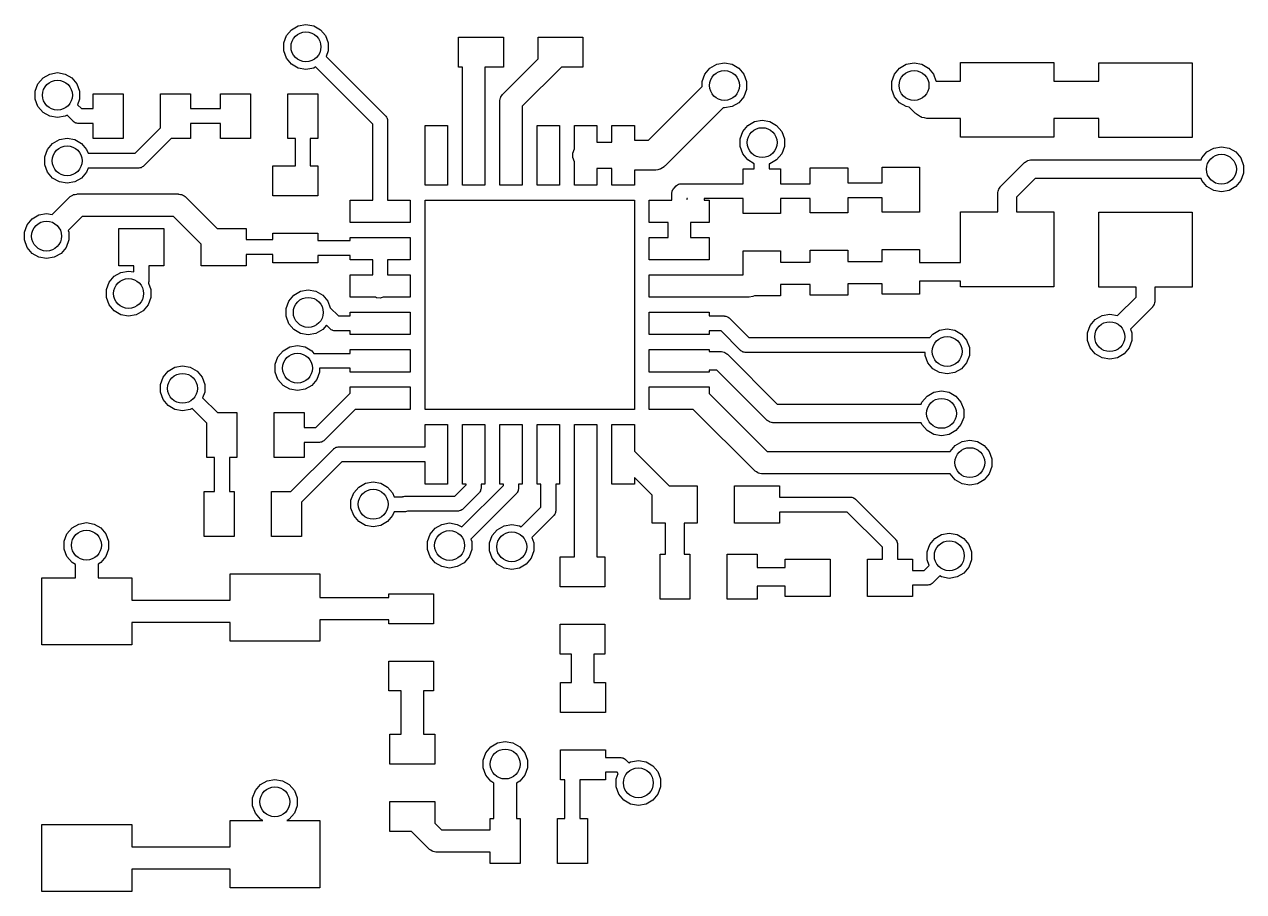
# Model space of a CAD drawing. Extents: x 85.4 to 167.1, y -165.3 to -88.8.
# Drawn here: x 144.2 to 160.51, y -159.43 to -147.83 of the extents above; entities that cross this region are included whole.
import ezdxf

# ---------------------------------------------------------------- set-up
doc = ezdxf.new("R2010")
doc.units = 0
doc.header["$MEASUREMENT"] = 0
doc.layers.add('BLACK', color=7, linetype='CONTINUOUS')

msp = doc.modelspace()

# ---------------------------------------------------------------- linework, layer by layer
at = {"layer": 'Black'}
for p, q in [((147.773, -147.899), (147.863, -147.846)), ((147.863, -147.846), (147.966, -147.828)), ((147.966, -147.828), (148.069, -147.846)), ((148.069, -147.846), (148.16, -147.899)), ((147.67, -148.077), (147.706, -147.979)), ((147.706, -147.979), (147.773, -147.899)), ((148.16, -147.899), (148.227, -147.979)), ((148.227, -147.979), (148.263, -148.077)), ((150.008, -148.399), (150.008, -147.999)), ((150.008, -147.999), (150.608, -147.999)), ((150.608, -147.999), (150.608, -148.399)), ((151.07, -148.287), (151.07, -147.999)), ((151.07, -147.999), (151.67, -147.999)), ((151.67, -147.999), (151.67, -148.399)), ((147.67, -148.182), (147.67, -148.077)), ((147.706, -148.28), (147.67, -148.182)), ((148.263, -148.182), (148.235, -148.257)), ((148.263, -148.077), (148.263, -148.182)), ((147.773, -148.36), (147.706, -148.28)), ((147.863, -148.412), (147.773, -148.36)), ((148.235, -148.257), (149.029, -149.051)), ((150.602, -148.755), (151.07, -148.287)), ((153.369, -148.414), (153.46, -148.362)), ((153.46, -148.362), (153.563, -148.344)), ((153.563, -148.344), (153.666, -148.362)), ((153.666, -148.362), (153.756, -148.414)), ((155.904, -148.414), (155.995, -148.362)), ((155.995, -148.362), (156.098, -148.344)), ((156.098, -148.344), (156.201, -148.362)), ((156.201, -148.362), (156.291, -148.414)), ((156.719, -148.587), (156.719, -148.337)), ((156.719, -148.337), (157.969, -148.337)), ((157.969, -148.337), (157.969, -148.587)), ((158.568, -148.587), (158.568, -148.342)), ((158.568, -148.342), (159.818, -148.342)), ((159.818, -148.342), (159.818, -149.342)), ((144.382, -148.625), (144.449, -148.545)), ((144.449, -148.545), (144.539, -148.492)), ((144.539, -148.492), (144.642, -148.474)), ((144.642, -148.474), (144.745, -148.492)), ((144.745, -148.492), (144.836, -148.545)), ((144.836, -148.545), (144.903, -148.625)), ((147.966, -148.431), (147.863, -148.412)), ((148.069, -148.412), (147.966, -148.431)), ((148.094, -148.398), (148.069, -148.412)), ((148.858, -149.163), (148.094, -148.398)), ((150.058, -148.399), (150.008, -148.399)), ((150.058, -149.179), (150.058, -148.399)), ((150.608, -148.399), (150.358, -148.399)), ((150.358, -148.399), (150.358, -149.179)), ((151.382, -148.399), (150.858, -148.923)), ((151.67, -148.399), (151.382, -148.399)), ((153.266, -148.593), (153.302, -148.494)), ((153.302, -148.494), (153.369, -148.414)), ((153.756, -148.414), (153.823, -148.494)), ((153.823, -148.494), (153.859, -148.593)), ((155.801, -148.593), (155.837, -148.494)), ((155.837, -148.494), (155.904, -148.414)), ((156.291, -148.414), (156.358, -148.494)), ((156.358, -148.494), (156.391, -148.585)), ((144.346, -148.723), (144.382, -148.625)), ((144.903, -148.625), (144.939, -148.723)), ((152.545, -149.379), (153.266, -148.659)), ((153.266, -148.659), (153.266, -148.593)), ((153.859, -148.697), (153.823, -148.796)), ((153.859, -148.593), (153.859, -148.697)), ((155.801, -148.697), (155.801, -148.593)), ((155.837, -148.796), (155.801, -148.697)), ((156.391, -148.585), (156.393, -148.587)), ((156.393, -148.587), (156.719, -148.587)), ((157.969, -148.587), (158.568, -148.587)), ((144.346, -148.828), (144.346, -148.723)), ((144.382, -148.926), (144.346, -148.828)), ((144.939, -148.828), (144.911, -148.903)), ((144.939, -148.723), (144.939, -148.828)), ((145.122, -148.955), (145.122, -148.755)), ((145.122, -148.755), (145.522, -148.755)), ((145.522, -148.755), (145.522, -149.355)), ((146.022, -149.213), (146.022, -148.755)), ((146.022, -148.755), (146.422, -148.755)), ((146.422, -148.755), (146.422, -148.955)), ((146.824, -148.955), (146.824, -148.755)), ((146.824, -148.755), (147.224, -148.755)), ((147.224, -148.755), (147.224, -149.355)), ((147.724, -149.355), (147.724, -148.755)), ((147.724, -148.755), (148.124, -148.755)), ((148.124, -148.755), (148.124, -149.355)), ((150.558, -148.861), (150.56, -148.854)), ((150.558, -149.179), (150.558, -148.861)), ((150.559, -148.848), (150.564, -148.829)), ((150.56, -148.854), (150.559, -148.848)), ((150.564, -148.829), (150.567, -148.809)), ((150.567, -148.809), (150.571, -148.804)), ((150.571, -148.804), (150.573, -148.797)), ((150.573, -148.797), (150.584, -148.781)), ((150.584, -148.781), (150.594, -148.764)), ((150.594, -148.764), (150.599, -148.76)), ((150.599, -148.76), (150.602, -148.755)), ((153.823, -148.796), (153.756, -148.876)), ((155.904, -148.876), (155.837, -148.796)), ((144.449, -149.006), (144.382, -148.926)), ((144.539, -149.058), (144.449, -149.006)), ((144.911, -148.903), (144.963, -148.955)), ((144.963, -148.955), (145.122, -148.955)), ((146.422, -148.955), (146.824, -148.955)), ((150.858, -148.923), (150.858, -149.179)), ((153.547, -148.943), (152.77, -149.721)), ((153.563, -148.946), (153.547, -148.943)), ((153.666, -148.928), (153.563, -148.946)), ((153.756, -148.876), (153.666, -148.928)), ((155.995, -148.928), (155.904, -148.876)), ((156.034, -148.935), (155.995, -148.928)), ((156.113, -149.014), (156.034, -148.935)), ((156.122, -149.02), (156.113, -149.014)), ((156.129, -149.029), (156.122, -149.02)), ((156.157, -149.045), (156.129, -149.029)), ((144.642, -149.076), (144.539, -149.058)), ((144.745, -149.058), (144.642, -149.076)), ((144.77, -149.044), (144.745, -149.058)), ((144.851, -149.125), (144.77, -149.044)), ((144.855, -149.128), (144.851, -149.125)), ((144.857, -149.131), (144.855, -149.128)), ((144.869, -149.138), (144.857, -149.131)), ((144.88, -149.145), (144.869, -149.138)), ((144.884, -149.146), (144.88, -149.145)), ((144.888, -149.149), (144.884, -149.146)), ((144.9, -149.151), (144.888, -149.149)), ((144.913, -149.154), (144.9, -149.151)), ((144.917, -149.154), (144.913, -149.154)), ((144.922, -149.155), (144.917, -149.154)), ((145.122, -149.155), (144.922, -149.155)), ((145.122, -149.355), (145.122, -149.155)), ((146.824, -149.155), (146.422, -149.155)), ((146.422, -149.155), (146.422, -149.355)), ((146.824, -149.355), (146.824, -149.155)), ((148.858, -150.179), (148.858, -149.163)), ((149.029, -149.051), (149.032, -149.054)), ((149.032, -149.054), (149.035, -149.057)), ((149.035, -149.057), (149.042, -149.069)), ((149.042, -149.069), (149.049, -149.079)), ((149.049, -149.079), (149.05, -149.084)), ((149.05, -149.084), (149.052, -149.087)), ((149.052, -149.087), (149.055, -149.1)), ((149.055, -149.1), (149.058, -149.113)), ((149.058, -149.113), (149.058, -149.117)), ((149.058, -149.117), (149.058, -149.122)), ((149.058, -149.122), (149.058, -150.179)), ((149.558, -149.979), (149.558, -149.179)), ((149.558, -149.179), (149.858, -149.179)), ((149.858, -149.179), (149.858, -149.979)), ((150.058, -149.979), (150.058, -149.179)), ((150.358, -149.179), (150.358, -149.979)), ((150.558, -149.979), (150.558, -149.179)), ((150.858, -149.179), (150.858, -149.979)), ((151.058, -149.979), (151.058, -149.179)), ((151.058, -149.179), (151.358, -149.179)), ((151.358, -149.179), (151.358, -149.979)), ((151.558, -149.49), (151.558, -149.179)), ((151.558, -149.179), (151.858, -149.179)), ((151.858, -149.179), (151.858, -149.404)), ((152.058, -149.404), (152.058, -149.179)), ((152.058, -149.179), (152.358, -149.179)), ((152.358, -149.179), (152.358, -149.379)), ((153.807, -149.26), (153.874, -149.18)), ((153.874, -149.18), (153.964, -149.127)), ((153.964, -149.127), (154.067, -149.109)), ((154.067, -149.109), (154.17, -149.127)), ((154.17, -149.127), (154.261, -149.18)), ((154.261, -149.18), (154.328, -149.26)), ((156.184, -149.064), (156.157, -149.045)), ((156.195, -149.066), (156.184, -149.064)), ((156.204, -149.072), (156.195, -149.066)), ((156.236, -149.078), (156.204, -149.072)), ((156.268, -149.086), (156.236, -149.078)), ((156.279, -149.085), (156.268, -149.086)), ((156.29, -149.087), (156.279, -149.085)), ((156.719, -149.087), (156.29, -149.087)), ((156.719, -149.337), (156.719, -149.087)), ((158.568, -149.087), (157.969, -149.087)), ((157.969, -149.087), (157.969, -149.337)), ((158.568, -149.342), (158.568, -149.087)), ((144.669, -149.37), (144.772, -149.352)), ((144.772, -149.352), (144.875, -149.37)), ((145.522, -149.355), (145.122, -149.355)), ((145.682, -149.553), (146.022, -149.213)), ((146.163, -149.355), (145.794, -149.724)), ((146.422, -149.355), (146.163, -149.355)), ((147.224, -149.355), (146.824, -149.355)), ((147.824, -149.355), (147.724, -149.355)), ((147.824, -149.72), (147.824, -149.355)), ((148.124, -149.355), (148.024, -149.355)), ((148.024, -149.355), (148.024, -149.72)), ((153.771, -149.358), (153.807, -149.26)), ((153.771, -149.463), (153.771, -149.358)), ((154.328, -149.26), (154.364, -149.358)), ((154.364, -149.358), (154.364, -149.463)), ((157.969, -149.337), (156.719, -149.337)), ((159.818, -149.342), (158.568, -149.342)), ((144.475, -149.601), (144.511, -149.502)), ((144.511, -149.502), (144.578, -149.422)), ((144.578, -149.422), (144.669, -149.37)), ((144.875, -149.37), (144.965, -149.422)), ((144.965, -149.422), (145.032, -149.502)), ((145.032, -149.502), (145.051, -149.553)), ((151.536, -149.549), (151.557, -149.492)), ((151.557, -149.492), (151.558, -149.49)), ((151.858, -149.404), (152.058, -149.404)), ((152.358, -149.379), (152.545, -149.379)), ((153.807, -149.561), (153.771, -149.463)), ((154.364, -149.463), (154.328, -149.561)), ((160.016, -149.535), (160.106, -149.483)), ((160.106, -149.483), (160.209, -149.465)), ((160.209, -149.465), (160.312, -149.483)), ((160.312, -149.483), (160.403, -149.535)), ((144.475, -149.705), (144.475, -149.601)), ((145.051, -149.553), (145.196, -149.553)), ((145.196, -149.553), (145.682, -149.553)), ((151.536, -149.61), (151.536, -149.549)), ((151.557, -149.667), (151.536, -149.61)), ((151.558, -149.669), (151.557, -149.667)), ((151.558, -149.979), (151.558, -149.669)), ((153.874, -149.641), (153.807, -149.561)), ((153.962, -149.692), (153.874, -149.641)), ((154.261, -149.641), (154.17, -149.693)), ((154.328, -149.561), (154.261, -149.641)), ((157.256, -149.999), (157.577, -149.678)), ((157.577, -149.678), (157.581, -149.674)), ((157.581, -149.674), (157.585, -149.67)), ((157.585, -149.67), (157.599, -149.662)), ((157.599, -149.662), (157.612, -149.653)), ((157.612, -149.653), (157.618, -149.651)), ((157.618, -149.651), (157.622, -149.648)), ((157.622, -149.648), (157.638, -149.646)), ((157.638, -149.646), (157.654, -149.641)), ((157.654, -149.641), (157.66, -149.642)), ((157.66, -149.642), (157.665, -149.641)), ((157.665, -149.641), (159.939, -149.641)), ((159.939, -149.641), (159.948, -149.615)), ((159.948, -149.615), (160.016, -149.535)), ((160.403, -149.535), (160.47, -149.615)), ((160.47, -149.615), (160.506, -149.714)), ((144.511, -149.804), (144.475, -149.705)), ((144.578, -149.884), (144.511, -149.804)), ((145.032, -149.804), (144.965, -149.884)), ((145.051, -149.753), (145.032, -149.804)), ((145.196, -149.753), (145.051, -149.753)), ((145.723, -149.753), (145.196, -149.753)), ((145.728, -149.752), (145.723, -149.753)), ((145.732, -149.753), (145.728, -149.752)), ((145.745, -149.749), (145.732, -149.753)), ((145.758, -149.747), (145.745, -149.749)), ((145.761, -149.745), (145.758, -149.747)), ((145.766, -149.744), (145.761, -149.745)), ((145.776, -149.736), (145.766, -149.744)), ((145.788, -149.73), (145.776, -149.736)), ((145.791, -149.726), (145.788, -149.73)), ((145.794, -149.724), (145.791, -149.726)), ((147.524, -150.12), (147.524, -149.72)), ((147.524, -149.72), (147.824, -149.72)), ((148.024, -149.72), (148.124, -149.72)), ((148.124, -149.72), (148.124, -150.12)), ((152.058, -149.754), (151.858, -149.754)), ((151.858, -149.754), (151.858, -149.979)), ((152.058, -149.979), (152.058, -149.754)), ((152.628, -149.779), (152.358, -149.779)), ((152.358, -149.779), (152.358, -149.979)), ((152.637, -149.778), (152.628, -149.779)), ((152.646, -149.779), (152.637, -149.778)), ((152.671, -149.772), (152.646, -149.779)), ((152.697, -149.767), (152.671, -149.772)), ((152.704, -149.763), (152.697, -149.767)), ((152.713, -149.761), (152.704, -149.763)), ((152.734, -149.746), (152.713, -149.761)), ((152.757, -149.733), (152.734, -149.746)), ((152.762, -149.726), (152.757, -149.733)), ((152.77, -149.721), (152.762, -149.726)), ((153.812, -149.959), (153.812, -149.759)), ((153.812, -149.759), (153.962, -149.759)), ((153.962, -149.759), (153.962, -149.692)), ((154.17, -149.693), (154.162, -149.695)), ((154.162, -149.695), (154.162, -149.759)), ((154.162, -149.759), (154.312, -149.759)), ((154.312, -149.759), (154.312, -149.959)), ((154.711, -149.959), (154.711, -149.749)), ((154.711, -149.749), (155.211, -149.749)), ((155.211, -149.749), (155.211, -149.949)), ((155.672, -149.949), (155.672, -149.739)), ((155.672, -149.739), (156.172, -149.739)), ((156.172, -149.739), (156.172, -150.339)), ((160.506, -149.818), (160.47, -149.916)), ((160.506, -149.714), (160.506, -149.818)), ((144.669, -149.936), (144.578, -149.884)), ((144.772, -149.954), (144.669, -149.936)), ((144.875, -149.936), (144.772, -149.954)), ((144.965, -149.884), (144.875, -149.936)), ((149.858, -149.979), (149.558, -149.979)), ((150.358, -149.979), (150.058, -149.979)), ((150.858, -149.979), (150.558, -149.979)), ((151.358, -149.979), (151.058, -149.979)), ((151.858, -149.979), (151.558, -149.979)), ((152.358, -149.979), (152.058, -149.979)), ((152.888, -150.017), (152.916, -149.988)), ((152.916, -149.988), (152.92, -149.986)), ((152.92, -149.986), (152.922, -149.983)), ((152.922, -149.983), (152.934, -149.976)), ((152.934, -149.976), (152.944, -149.969)), ((152.944, -149.969), (152.949, -149.967)), ((152.949, -149.967), (152.953, -149.965)), ((152.953, -149.965), (152.965, -149.963)), ((152.965, -149.963), (152.978, -149.96)), ((152.978, -149.96), (152.982, -149.96)), ((152.982, -149.96), (152.987, -149.959)), ((152.987, -149.959), (153.812, -149.959)), ((154.312, -149.959), (154.711, -149.959)), ((155.211, -149.949), (155.672, -149.949)), ((157.24, -150.021), (157.248, -150.007)), ((157.248, -150.007), (157.252, -150.003)), ((157.252, -150.003), (157.256, -149.999)), ((157.717, -149.891), (157.469, -150.139)), ((159.939, -149.891), (157.717, -149.891)), ((159.948, -149.916), (159.939, -149.891)), ((160.016, -149.997), (159.948, -149.916)), ((160.106, -150.049), (160.016, -149.997)), ((160.403, -149.997), (160.312, -150.049)), ((160.47, -149.916), (160.403, -149.997)), ((144.572, -150.372), (144.803, -150.141)), ((144.803, -150.141), (144.809, -150.137)), ((144.809, -150.137), (144.813, -150.132)), ((144.813, -150.132), (144.83, -150.123)), ((144.83, -150.123), (144.846, -150.111)), ((144.846, -150.111), (144.852, -150.11)), ((144.852, -150.11), (144.858, -150.106)), ((144.858, -150.106), (144.877, -150.103)), ((144.877, -150.103), (144.896, -150.098)), ((144.896, -150.098), (144.903, -150.098)), ((144.903, -150.098), (144.909, -150.097)), ((144.909, -150.097), (146.255, -150.097)), ((146.255, -150.097), (146.262, -150.098)), ((146.262, -150.098), (146.268, -150.098)), ((146.268, -150.098), (146.287, -150.103)), ((146.287, -150.103), (146.307, -150.106)), ((146.307, -150.106), (146.312, -150.11)), ((146.312, -150.11), (146.319, -150.111)), ((146.319, -150.111), (146.335, -150.123)), ((146.335, -150.123), (146.352, -150.132)), ((146.352, -150.132), (146.356, -150.137)), ((146.356, -150.137), (146.361, -150.141)), ((146.361, -150.141), (146.777, -150.557)), ((148.124, -150.12), (147.524, -150.12)), ((152.858, -150.087), (152.859, -150.083)), ((152.858, -150.179), (152.858, -150.087)), ((152.859, -150.079), (152.862, -150.066)), ((152.859, -150.083), (152.859, -150.079)), ((152.862, -150.066), (152.864, -150.053)), ((152.864, -150.053), (152.867, -150.049)), ((152.867, -150.049), (152.868, -150.045)), ((152.868, -150.045), (152.875, -150.035)), ((152.875, -150.035), (152.882, -150.023)), ((152.882, -150.023), (152.885, -150.02)), ((152.885, -150.02), (152.888, -150.017)), ((153.058, -150.159), (153.058, -150.171)), ((153.058, -150.171), (153.07, -150.159)), ((153.07, -150.159), (153.058, -150.159)), ((153.812, -150.159), (153.291, -150.159)), ((153.291, -150.159), (153.293, -150.179)), ((153.812, -150.359), (153.812, -150.159)), ((154.711, -150.159), (154.312, -150.159)), ((154.312, -150.159), (154.312, -150.359)), ((154.711, -150.349), (154.711, -150.159)), ((155.672, -150.149), (155.211, -150.149)), ((155.211, -150.149), (155.211, -150.349)), ((155.672, -150.339), (155.672, -150.149)), ((157.219, -150.076), (157.224, -150.06)), ((157.22, -150.082), (157.219, -150.076)), ((157.219, -150.087), (157.22, -150.082)), ((157.219, -150.337), (157.219, -150.087)), ((157.224, -150.06), (157.227, -150.044)), ((157.227, -150.044), (157.229, -150.04)), ((157.229, -150.04), (157.231, -150.034)), ((157.231, -150.034), (157.24, -150.021)), ((157.469, -150.139), (157.469, -150.337)), ((160.209, -150.067), (160.106, -150.049)), ((160.312, -150.049), (160.209, -150.067)), ((148.558, -150.479), (148.558, -150.179)), ((148.558, -150.179), (148.858, -150.179)), ((149.058, -150.179), (149.358, -150.179)), ((149.358, -150.179), (149.358, -150.479)), ((149.558, -152.979), (149.558, -150.179)), ((149.558, -150.179), (152.358, -150.179)), ((152.358, -150.179), (152.358, -152.979)), ((152.558, -150.479), (152.558, -150.179)), ((152.558, -150.179), (152.858, -150.179)), ((153.293, -150.179), (153.358, -150.179)), ((153.358, -150.179), (153.358, -150.479)), ((156.172, -150.339), (155.672, -150.339)), ((156.719, -151.014), (156.719, -150.337)), ((156.719, -150.337), (157.219, -150.337)), ((157.469, -150.337), (157.969, -150.337)), ((157.969, -150.337), (157.969, -151.337)), ((144.236, -150.509), (144.303, -150.429)), ((144.303, -150.429), (144.394, -150.377)), ((144.394, -150.377), (144.497, -150.359)), ((144.497, -150.359), (144.572, -150.372)), ((144.972, -150.397), (144.785, -150.584)), ((146.193, -150.397), (144.972, -150.397)), ((146.565, -150.769), (146.193, -150.397)), ((149.358, -150.479), (148.558, -150.479)), ((152.808, -150.479), (152.558, -150.479)), ((152.808, -150.679), (152.808, -150.479)), ((153.358, -150.479), (153.108, -150.479)), ((153.108, -150.479), (153.108, -150.679)), ((154.312, -150.359), (153.812, -150.359)), ((155.211, -150.349), (154.711, -150.349)), ((158.568, -151.342), (158.568, -150.342)), ((158.568, -150.342), (159.818, -150.342)), ((159.818, -150.342), (159.818, -151.342)), ((144.2, -150.608), (144.236, -150.509)), ((144.2, -150.712), (144.2, -150.608)), ((144.785, -150.584), (144.793, -150.608)), ((144.793, -150.608), (144.793, -150.712)), ((145.465, -151.057), (145.465, -150.557)), ((145.465, -150.557), (146.065, -150.557)), ((146.065, -150.557), (146.065, -151.057)), ((146.777, -150.557), (147.165, -150.557)), ((147.165, -150.557), (147.165, -150.707)), ((147.524, -150.707), (147.524, -150.62)), ((147.524, -150.62), (148.124, -150.62)), ((148.124, -150.62), (148.124, -150.72)), ((144.236, -150.811), (144.2, -150.712)), ((144.303, -150.891), (144.236, -150.811)), ((144.757, -150.811), (144.69, -150.891)), ((144.793, -150.712), (144.757, -150.811)), ((146.565, -151.057), (146.565, -150.769)), ((147.165, -150.707), (147.524, -150.707)), ((148.124, -150.72), (148.558, -150.72)), ((148.558, -150.72), (148.558, -150.679)), ((148.558, -150.679), (149.358, -150.679)), ((149.358, -150.679), (149.358, -150.979)), ((152.558, -150.979), (152.558, -150.679)), ((152.558, -150.679), (152.808, -150.679)), ((153.108, -150.679), (153.358, -150.679)), ((153.358, -150.679), (153.358, -150.979)), ((144.394, -150.943), (144.303, -150.891)), ((144.497, -150.961), (144.394, -150.943)), ((144.6, -150.943), (144.497, -150.961)), ((144.69, -150.891), (144.6, -150.943)), ((147.524, -150.907), (147.165, -150.907)), ((147.165, -150.907), (147.165, -151.057)), ((147.524, -151.02), (147.524, -150.907)), ((148.558, -150.92), (148.124, -150.92)), ((148.124, -150.92), (148.124, -151.02)), ((148.558, -150.979), (148.558, -150.92)), ((148.858, -150.979), (148.558, -150.979)), ((148.858, -151.179), (148.858, -150.979)), ((149.358, -150.979), (149.058, -150.979)), ((149.058, -150.979), (149.058, -151.179)), ((153.358, -150.979), (152.558, -150.979)), ((153.812, -151.179), (153.812, -150.859)), ((153.812, -150.859), (154.312, -150.859)), ((154.312, -150.859), (154.312, -151.009)), ((154.711, -151.009), (154.711, -150.849)), ((154.711, -150.849), (155.211, -150.849)), ((155.211, -150.849), (155.211, -150.999)), ((155.672, -150.999), (155.672, -150.839)), ((155.672, -150.839), (156.172, -150.839)), ((156.172, -150.839), (156.172, -151.014)), ((145.4, -151.198), (145.491, -151.146)), ((145.665, -151.057), (145.465, -151.057)), ((145.491, -151.146), (145.594, -151.128)), ((145.594, -151.128), (145.665, -151.14)), ((145.665, -151.14), (145.665, -151.057)), ((146.065, -151.057), (145.865, -151.057)), ((145.865, -151.057), (145.865, -151.257)), ((147.165, -151.057), (146.565, -151.057)), ((148.124, -151.02), (147.524, -151.02)), ((154.312, -151.009), (154.711, -151.009)), ((155.211, -150.999), (155.672, -150.999)), ((156.172, -151.014), (156.719, -151.014)), ((145.297, -151.376), (145.333, -151.278)), ((145.333, -151.278), (145.4, -151.198)), ((145.862, -151.279), (145.859, -151.291)), ((145.859, -151.291), (145.891, -151.376)), ((145.865, -151.266), (145.862, -151.279)), ((145.865, -151.257), (145.865, -151.262)), ((145.865, -151.262), (145.865, -151.266)), ((148.558, -151.479), (148.558, -151.179)), ((148.558, -151.179), (148.858, -151.179)), ((149.058, -151.179), (149.358, -151.179)), ((149.358, -151.179), (149.358, -151.479)), ((152.558, -151.179), (153.358, -151.179)), ((152.558, -151.479), (152.558, -151.179)), ((153.358, -151.179), (153.812, -151.179)), ((154.711, -151.309), (154.312, -151.309)), ((154.312, -151.309), (154.312, -151.459)), ((154.711, -151.449), (154.711, -151.309)), ((155.672, -151.299), (155.211, -151.299)), ((155.211, -151.299), (155.211, -151.449)), ((155.672, -151.439), (155.672, -151.299)), ((156.719, -151.264), (156.172, -151.264)), ((156.172, -151.264), (156.172, -151.439)), ((156.719, -151.337), (156.719, -151.264)), ((145.297, -151.481), (145.297, -151.376)), ((145.333, -151.579), (145.297, -151.481)), ((145.891, -151.481), (145.855, -151.579)), ((145.891, -151.376), (145.891, -151.481)), ((147.736, -151.531), (147.803, -151.45)), ((147.803, -151.45), (147.894, -151.398)), ((147.894, -151.398), (147.997, -151.38)), ((147.997, -151.38), (148.1, -151.398)), ((148.1, -151.398), (148.19, -151.45)), ((148.19, -151.45), (148.258, -151.531)), ((148.895, -151.479), (148.558, -151.479)), ((148.908, -151.486), (148.895, -151.479)), ((149, -151.479), (148.96, -151.49)), ((149.358, -151.479), (149, -151.479)), ((152.958, -151.479), (152.558, -151.479)), ((153.892, -151.479), (152.958, -151.479)), ((153.943, -151.47), (153.892, -151.479)), ((153.963, -151.459), (153.943, -151.47)), ((154.312, -151.459), (153.963, -151.459)), ((155.211, -151.449), (154.711, -151.449)), ((156.172, -151.439), (155.672, -151.439)), ((157.969, -151.337), (156.719, -151.337)), ((159.068, -151.342), (158.568, -151.342)), ((158.821, -151.724), (159.068, -151.477)), ((159.068, -151.477), (159.068, -151.342)), ((159.818, -151.342), (159.318, -151.342)), ((159.318, -151.342), (159.318, -151.529)), ((145.4, -151.659), (145.333, -151.579)), ((145.855, -151.579), (145.788, -151.659)), ((147.7, -151.629), (147.736, -151.531)), ((147.7, -151.733), (147.7, -151.629)), ((148.258, -151.531), (148.29, -151.62)), ((148.29, -151.62), (148.4, -151.729)), ((148.96, -151.49), (148.908, -151.486)), ((159.282, -151.617), (158.994, -151.904)), ((159.285, -151.613), (159.282, -151.617)), ((159.289, -151.609), (159.285, -151.613)), ((159.297, -151.595), (159.289, -151.609)), ((159.306, -151.582), (159.297, -151.595)), ((159.308, -151.576), (159.306, -151.582)), ((159.311, -151.571), (159.308, -151.576)), ((159.313, -151.555), (159.311, -151.571)), ((159.318, -151.54), (159.313, -151.555)), ((159.318, -151.529), (159.317, -151.534)), ((159.317, -151.534), (159.318, -151.54)), ((145.491, -151.712), (145.4, -151.659)), ((145.594, -151.73), (145.491, -151.712)), ((145.697, -151.712), (145.594, -151.73)), ((145.788, -151.659), (145.697, -151.712)), ((147.736, -151.832), (147.7, -151.733)), ((148.4, -151.729), (148.558, -151.729)), ((148.558, -151.729), (148.558, -151.679)), ((148.558, -151.679), (149.358, -151.679)), ((149.358, -151.679), (149.358, -151.979)), ((152.558, -151.979), (152.558, -151.679)), ((152.558, -151.679), (153.358, -151.679)), ((153.358, -151.679), (153.358, -151.729)), ((153.358, -151.729), (153.558, -151.729)), ((153.558, -151.729), (153.563, -151.73)), ((153.563, -151.73), (153.567, -151.73)), ((153.567, -151.73), (153.58, -151.733)), ((153.58, -151.733), (153.593, -151.736)), ((153.593, -151.736), (153.596, -151.738)), ((153.596, -151.738), (153.601, -151.739)), ((153.601, -151.739), (153.611, -151.746)), ((153.611, -151.746), (153.623, -151.753)), ((153.623, -151.753), (153.626, -151.756)), ((153.626, -151.756), (153.629, -151.759)), ((153.629, -151.759), (153.888, -152.018)), ((158.455, -151.856), (158.522, -151.776)), ((158.522, -151.776), (158.613, -151.723)), ((158.613, -151.723), (158.716, -151.705)), ((158.716, -151.705), (158.819, -151.723)), ((158.819, -151.723), (158.821, -151.724)), ((147.803, -151.912), (147.736, -151.832)), ((147.894, -151.964), (147.803, -151.912)), ((147.997, -151.982), (147.894, -151.964)), ((148.1, -151.964), (147.997, -151.982)), ((148.19, -151.912), (148.1, -151.964)), ((148.24, -151.853), (148.19, -151.912)), ((148.288, -151.9), (148.24, -151.853)), ((148.291, -151.903), (148.288, -151.9)), ((148.294, -151.906), (148.291, -151.903)), ((148.305, -151.913), (148.294, -151.906)), ((148.316, -151.92), (148.305, -151.913)), ((148.32, -151.921), (148.316, -151.92)), ((148.324, -151.923), (148.32, -151.921)), ((148.337, -151.926), (148.324, -151.923)), ((148.35, -151.929), (148.337, -151.926)), ((148.354, -151.929), (148.35, -151.929)), ((148.358, -151.929), (148.354, -151.929)), ((148.558, -151.929), (148.358, -151.929)), ((148.558, -151.979), (148.558, -151.929)), ((153.517, -151.929), (153.358, -151.929)), ((153.358, -151.929), (153.358, -151.979)), ((153.776, -152.189), (153.517, -151.929)), ((156.348, -151.974), (156.438, -151.921)), ((156.438, -151.921), (156.541, -151.903)), ((156.541, -151.903), (156.644, -151.921)), ((156.644, -151.921), (156.735, -151.974)), ((158.419, -151.954), (158.455, -151.856)), ((158.419, -152.058), (158.419, -151.954)), ((158.994, -151.904), (159.012, -151.954)), ((159.012, -151.954), (159.012, -152.058)), ((147.749, -152.144), (147.852, -152.126)), ((147.852, -152.126), (147.955, -152.144)), ((149.358, -151.979), (148.558, -151.979)), ((153.358, -151.979), (152.558, -151.979)), ((153.888, -152.018), (156.311, -152.018)), ((156.311, -152.018), (156.348, -151.974)), ((156.735, -151.974), (156.802, -152.054)), ((156.802, -152.054), (156.838, -152.152)), ((158.455, -152.157), (158.419, -152.058)), ((159.012, -152.058), (158.976, -152.157)), ((147.556, -152.375), (147.591, -152.277)), ((147.591, -152.277), (147.659, -152.197)), ((147.659, -152.197), (147.749, -152.144)), ((147.955, -152.144), (148.046, -152.197)), ((148.046, -152.197), (148.073, -152.229)), ((148.073, -152.229), (148.558, -152.229)), ((148.558, -152.229), (148.558, -152.179)), ((148.558, -152.179), (149.358, -152.179)), ((149.358, -152.179), (149.358, -152.479)), ((152.558, -152.479), (152.558, -152.179)), ((152.558, -152.179), (153.358, -152.179)), ((153.358, -152.179), (153.358, -152.204)), ((153.358, -152.204), (153.514, -152.204)), ((153.514, -152.204), (153.519, -152.205)), ((153.519, -152.205), (153.525, -152.205)), ((153.525, -152.205), (153.541, -152.209)), ((153.541, -152.209), (153.557, -152.212)), ((153.557, -152.212), (153.561, -152.215)), ((153.561, -152.215), (153.567, -152.216)), ((153.567, -152.216), (153.58, -152.226)), ((153.58, -152.226), (153.594, -152.234)), ((153.594, -152.234), (153.598, -152.238)), ((153.598, -152.238), (153.602, -152.241)), ((153.602, -152.241), (154.269, -152.907)), ((153.78, -152.191), (153.776, -152.189)), ((153.783, -152.195), (153.78, -152.191)), ((153.794, -152.201), (153.783, -152.195)), ((153.805, -152.209), (153.794, -152.201)), ((153.809, -152.21), (153.805, -152.209)), ((153.813, -152.212), (153.809, -152.21)), ((153.826, -152.214), (153.813, -152.212)), ((153.838, -152.218), (153.826, -152.214)), ((153.843, -152.217), (153.838, -152.218)), ((153.847, -152.218), (153.843, -152.217)), ((156.245, -152.218), (153.847, -152.218)), ((156.245, -152.257), (156.245, -152.218)), ((156.281, -152.355), (156.245, -152.257)), ((156.838, -152.257), (156.802, -152.355)), ((156.838, -152.152), (156.838, -152.257)), ((158.522, -152.237), (158.455, -152.157)), ((158.613, -152.289), (158.522, -152.237)), ((158.716, -152.307), (158.613, -152.289)), ((158.819, -152.289), (158.716, -152.307)), ((158.909, -152.237), (158.819, -152.289)), ((158.976, -152.157), (158.909, -152.237)), ((146.122, -152.466), (146.212, -152.414)), ((146.212, -152.414), (146.315, -152.395)), ((146.315, -152.395), (146.418, -152.414)), ((146.418, -152.414), (146.509, -152.466)), ((147.556, -152.48), (147.556, -152.375)), ((148.558, -152.429), (148.149, -152.429)), ((148.149, -152.429), (148.149, -152.48)), ((148.558, -152.479), (148.558, -152.429)), ((153.462, -152.454), (153.358, -152.454)), ((153.358, -152.454), (153.358, -152.479)), ((154.128, -153.121), (153.462, -152.454)), ((156.348, -152.435), (156.281, -152.355)), ((156.438, -152.487), (156.348, -152.435)), ((156.735, -152.435), (156.644, -152.487)), ((156.802, -152.355), (156.735, -152.435)), ((146.019, -152.644), (146.055, -152.546)), ((146.055, -152.546), (146.122, -152.466)), ((146.509, -152.466), (146.576, -152.546)), ((146.576, -152.546), (146.612, -152.644)), ((147.591, -152.578), (147.556, -152.48)), ((147.659, -152.658), (147.591, -152.578)), ((148.113, -152.578), (148.046, -152.658)), ((148.149, -152.48), (148.113, -152.578)), ((149.358, -152.479), (148.558, -152.479)), ((153.358, -152.479), (152.558, -152.479)), ((156.541, -152.505), (156.438, -152.487)), ((156.644, -152.487), (156.541, -152.505)), ((146.019, -152.749), (146.019, -152.644)), ((146.055, -152.847), (146.019, -152.749)), ((146.612, -152.749), (146.584, -152.824)), ((146.612, -152.644), (146.612, -152.749)), ((147.749, -152.71), (147.659, -152.658)), ((147.852, -152.728), (147.749, -152.71)), ((147.955, -152.71), (147.852, -152.728)), ((148.046, -152.658), (147.955, -152.71)), ((148.099, -153.222), (148.558, -152.763)), ((148.558, -152.763), (148.558, -152.679)), ((148.558, -152.679), (149.358, -152.679)), ((149.358, -152.679), (149.358, -152.979)), ((152.558, -152.979), (152.558, -152.679)), ((152.558, -152.679), (153.358, -152.679)), ((153.358, -152.679), (153.358, -152.767)), ((153.358, -152.767), (154.133, -153.541)), ((156.272, -152.802), (156.362, -152.749)), ((156.362, -152.749), (156.465, -152.731)), ((156.465, -152.731), (156.568, -152.749)), ((156.568, -152.749), (156.659, -152.802)), ((146.122, -152.927), (146.055, -152.847)), ((146.212, -152.98), (146.122, -152.927)), ((146.584, -152.824), (146.782, -153.022)), ((154.269, -152.907), (156.041, -152.907)), ((156.041, -152.907), (156.195, -152.907)), ((156.195, -152.907), (156.204, -152.882)), ((156.204, -152.882), (156.272, -152.802)), ((156.659, -152.802), (156.726, -152.882)), ((156.726, -152.882), (156.762, -152.98)), ((146.315, -152.998), (146.212, -152.98)), ((146.418, -152.98), (146.315, -152.998)), ((146.443, -152.965), (146.418, -152.98)), ((146.641, -153.163), (146.443, -152.965)), ((146.782, -153.022), (147.041, -153.022)), ((147.041, -153.022), (147.041, -153.622)), ((147.541, -153.622), (147.541, -153.022)), ((147.541, -153.022), (147.941, -153.022)), ((147.941, -153.022), (147.941, -153.222)), ((148.625, -152.979), (148.211, -153.393)), ((149.358, -152.979), (148.625, -152.979)), ((152.358, -152.979), (149.558, -152.979)), ((152.958, -152.979), (152.558, -152.979)), ((153.146, -152.979), (152.958, -152.979)), ((153.964, -153.797), (153.146, -152.979)), ((156.762, -153.085), (156.726, -153.183)), ((156.762, -152.98), (156.762, -153.085)), ((146.641, -153.622), (146.641, -153.163)), ((147.941, -153.222), (148.099, -153.222)), ((149.558, -153.479), (149.558, -153.179)), ((149.558, -153.179), (149.858, -153.179)), ((149.858, -153.179), (149.858, -153.979)), ((150.058, -153.979), (150.058, -153.179)), ((150.058, -153.179), (150.358, -153.179)), ((150.358, -153.179), (150.358, -153.979)), ((150.558, -153.979), (150.558, -153.179)), ((150.558, -153.179), (150.858, -153.179)), ((150.858, -153.179), (150.858, -153.979)), ((151.058, -153.979), (151.058, -153.179)), ((151.058, -153.179), (151.358, -153.179)), ((151.358, -153.179), (151.358, -153.979)), ((151.558, -153.579), (151.558, -153.179)), ((151.558, -153.179), (151.858, -153.179)), ((151.858, -153.179), (151.858, -153.979)), ((152.058, -153.979), (152.058, -153.179)), ((152.058, -153.179), (152.358, -153.179)), ((152.358, -153.179), (152.358, -153.536)), ((154.133, -153.124), (154.128, -153.121)), ((154.136, -153.128), (154.133, -153.124)), ((154.151, -153.136), (154.136, -153.128)), ((154.164, -153.146), (154.151, -153.136)), ((154.169, -153.147), (154.164, -153.146)), ((154.174, -153.15), (154.169, -153.147)), ((154.19, -153.153), (154.174, -153.15)), ((154.206, -153.157), (154.19, -153.153)), ((154.211, -153.156), (154.206, -153.157)), ((154.217, -153.157), (154.211, -153.156)), ((156.041, -153.157), (154.217, -153.157)), ((156.195, -153.157), (156.041, -153.157)), ((156.204, -153.183), (156.195, -153.157)), ((156.272, -153.263), (156.204, -153.183)), ((156.362, -153.315), (156.272, -153.263)), ((156.659, -153.263), (156.568, -153.315)), ((156.726, -153.183), (156.659, -153.263)), ((148.141, -153.422), (147.941, -153.422)), ((147.941, -153.422), (147.941, -153.622)), ((148.145, -153.421), (148.141, -153.422)), ((148.149, -153.422), (148.145, -153.421)), ((148.162, -153.418), (148.149, -153.422)), ((148.175, -153.416), (148.162, -153.418)), ((148.179, -153.414), (148.175, -153.416)), ((148.183, -153.413), (148.179, -153.414)), ((148.194, -153.405), (148.183, -153.413)), ((148.205, -153.399), (148.194, -153.405)), ((148.208, -153.395), (148.205, -153.399)), ((148.211, -153.393), (148.208, -153.395)), ((156.465, -153.334), (156.362, -153.315)), ((156.568, -153.315), (156.465, -153.334)), ((156.65, -153.461), (156.741, -153.408)), ((156.741, -153.408), (156.844, -153.39)), ((156.844, -153.39), (156.947, -153.408)), ((156.947, -153.408), (157.037, -153.461)), ((147.764, -154.079), (148.333, -153.509)), ((148.333, -153.509), (148.337, -153.506)), ((148.337, -153.506), (148.34, -153.503)), ((148.34, -153.503), (148.351, -153.496)), ((148.351, -153.496), (148.362, -153.489)), ((148.362, -153.489), (148.366, -153.488)), ((148.366, -153.488), (148.37, -153.486)), ((148.37, -153.486), (148.383, -153.483)), ((148.383, -153.483), (148.395, -153.48)), ((148.395, -153.48), (148.4, -153.48)), ((148.4, -153.48), (148.404, -153.479)), ((148.404, -153.479), (149.358, -153.479)), ((149.358, -153.479), (149.558, -153.479)), ((151.558, -154.953), (151.558, -153.579)), ((152.358, -153.536), (152.824, -154.002)), ((154.133, -153.541), (156.419, -153.541)), ((156.419, -153.541), (156.583, -153.541)), ((156.583, -153.541), (156.65, -153.461)), ((156.583, -153.541), (156.583, -153.541)), ((157.037, -153.461), (157.104, -153.541)), ((157.104, -153.541), (157.14, -153.639)), ((146.741, -153.622), (146.641, -153.622)), ((146.741, -154.079), (146.741, -153.622)), ((147.041, -153.622), (146.941, -153.622)), ((146.941, -153.622), (146.941, -154.079)), ((147.941, -153.622), (147.541, -153.622)), ((148.446, -153.679), (147.905, -154.22)), ((149.358, -153.679), (148.446, -153.679)), ((149.558, -153.679), (149.358, -153.679)), ((149.558, -153.979), (149.558, -153.679)), ((157.14, -153.744), (157.104, -153.842)), ((157.14, -153.639), (157.14, -153.744)), ((152.598, -154.128), (152.358, -153.889)), ((152.358, -153.889), (152.358, -153.979)), ((153.97, -153.801), (153.964, -153.797)), ((153.974, -153.806), (153.97, -153.801)), ((153.991, -153.816), (153.974, -153.806)), ((154.007, -153.827), (153.991, -153.816)), ((154.013, -153.829), (154.007, -153.827)), ((154.019, -153.832), (154.013, -153.829)), ((154.038, -153.836), (154.019, -153.832)), ((154.057, -153.841), (154.038, -153.836)), ((154.064, -153.84), (154.057, -153.841)), ((154.07, -153.841), (154.064, -153.84)), ((156.419, -153.841), (154.07, -153.841)), ((156.583, -153.841), (156.419, -153.841)), ((156.583, -153.842), (156.583, -153.841)), ((156.65, -153.922), (156.583, -153.842)), ((156.741, -153.974), (156.65, -153.922)), ((157.037, -153.922), (156.947, -153.974)), ((157.104, -153.842), (157.037, -153.922)), ((146.605, -154.679), (146.605, -154.079)), ((146.605, -154.079), (146.741, -154.079)), ((146.941, -154.079), (147.005, -154.079)), ((147.005, -154.079), (147.005, -154.679)), ((147.505, -154.679), (147.505, -154.079)), ((147.505, -154.079), (147.764, -154.079)), ((148.604, -154.097), (148.671, -154.017)), ((148.671, -154.017), (148.762, -153.965)), ((148.762, -153.965), (148.865, -153.947)), ((148.865, -153.947), (148.968, -153.965)), ((148.968, -153.965), (149.058, -154.017)), ((149.058, -154.017), (149.125, -154.097)), ((149.858, -153.979), (149.558, -153.979)), ((149.955, -154.139), (150.108, -153.986)), ((150.051, -154.552), (150.608, -153.995)), ((150.108, -153.979), (150.058, -153.979)), ((150.108, -153.986), (150.108, -153.979)), ((150.285, -154.091), (150.282, -154.094)), ((150.292, -154.08), (150.285, -154.091)), ((150.299, -154.069), (150.292, -154.08)), ((150.3, -154.065), (150.299, -154.069)), ((150.302, -154.061), (150.3, -154.065)), ((150.305, -154.048), (150.302, -154.061)), ((150.308, -154.036), (150.305, -154.048)), ((150.358, -153.979), (150.308, -153.979)), ((150.308, -153.979), (150.308, -154.027)), ((150.308, -154.027), (150.308, -154.031)), ((150.308, -154.031), (150.308, -154.036)), ((150.608, -153.979), (150.558, -153.979)), ((150.608, -153.995), (150.608, -153.979)), ((150.792, -154.089), (150.785, -154.1)), ((150.799, -154.078), (150.792, -154.089)), ((150.8, -154.074), (150.799, -154.078)), ((150.802, -154.07), (150.8, -154.074)), ((150.805, -154.057), (150.802, -154.07)), ((150.808, -154.045), (150.805, -154.057)), ((150.858, -153.979), (150.808, -153.979)), ((150.808, -153.979), (150.808, -154.036)), ((150.808, -154.036), (150.808, -154.04)), ((150.808, -154.04), (150.808, -154.045)), ((151.108, -153.979), (151.058, -153.979)), ((151.108, -154.287), (151.108, -153.979)), ((151.358, -153.979), (151.308, -153.979)), ((151.308, -153.979), (151.308, -154.328)), ((151.858, -153.979), (151.858, -154.953)), ((152.358, -153.979), (152.058, -153.979)), ((152.824, -154.002), (153.198, -154.002)), ((153.198, -154.002), (153.198, -154.502)), ((153.698, -154.502), (153.698, -154.002)), ((153.698, -154.002), (154.298, -154.002)), ((154.298, -154.002), (154.298, -154.152)), ((156.844, -153.993), (156.741, -153.974)), ((156.947, -153.974), (156.844, -153.993)), ((147.905, -154.22), (147.905, -154.679)), ((148.568, -154.195), (148.604, -154.097)), ((148.568, -154.3), (148.568, -154.195)), ((149.125, -154.097), (149.144, -154.148)), ((149.144, -154.148), (149.259, -154.148)), ((149.259, -154.148), (149.263, -154.146)), ((149.263, -154.146), (149.276, -154.143)), ((149.276, -154.143), (149.288, -154.14)), ((149.288, -154.14), (149.293, -154.14)), ((149.293, -154.14), (149.297, -154.139)), ((149.297, -154.139), (149.955, -154.139)), ((150.279, -154.098), (150.067, -154.31)), ((150.779, -154.107), (150.171, -154.715)), ((150.282, -154.094), (150.279, -154.098)), ((150.782, -154.103), (150.779, -154.107)), ((150.785, -154.1), (150.782, -154.103)), ((152.598, -154.502), (152.598, -154.128)), ((154.298, -154.152), (155.245, -154.152)), ((155.245, -154.152), (155.25, -154.152)), ((155.25, -154.152), (155.254, -154.152)), ((155.254, -154.152), (155.267, -154.155)), ((155.267, -154.155), (155.279, -154.158)), ((155.279, -154.158), (155.283, -154.16)), ((155.283, -154.16), (155.287, -154.161)), ((155.287, -154.161), (155.298, -154.168)), ((155.298, -154.168), (155.309, -154.175)), ((155.309, -154.175), (155.312, -154.178)), ((155.312, -154.178), (155.316, -154.181)), ((155.316, -154.181), (155.846, -154.711)), ((148.604, -154.398), (148.568, -154.3)), ((148.671, -154.478), (148.604, -154.398)), ((149.125, -154.398), (149.058, -154.478)), ((149.144, -154.348), (149.125, -154.398)), ((149.289, -154.348), (149.144, -154.348)), ((149.293, -154.347), (149.289, -154.348)), ((149.298, -154.347), (149.293, -154.347)), ((149.31, -154.344), (149.298, -154.347)), ((149.323, -154.342), (149.31, -154.344)), ((149.327, -154.339), (149.323, -154.342)), ((149.996, -154.339), (149.327, -154.339)), ((150, -154.339), (149.996, -154.339)), ((150.005, -154.339), (150, -154.339)), ((150.017, -154.336), (150.005, -154.339)), ((150.03, -154.333), (150.017, -154.336)), ((150.034, -154.331), (150.03, -154.333)), ((150.038, -154.33), (150.034, -154.331)), ((150.049, -154.323), (150.038, -154.33)), ((150.06, -154.316), (150.049, -154.323)), ((150.063, -154.313), (150.06, -154.316)), ((150.067, -154.31), (150.063, -154.313)), ((150.948, -154.448), (151.108, -154.287)), ((151.279, -154.399), (151.089, -154.589)), ((151.282, -154.395), (151.279, -154.399)), ((151.285, -154.392), (151.282, -154.395)), ((151.292, -154.381), (151.285, -154.392)), ((151.299, -154.37), (151.292, -154.381)), ((151.3, -154.366), (151.299, -154.37)), ((151.302, -154.362), (151.3, -154.366)), ((151.305, -154.349), (151.302, -154.362)), ((151.308, -154.337), (151.305, -154.349)), ((151.308, -154.328), (151.308, -154.332)), ((151.308, -154.332), (151.308, -154.337)), ((155.204, -154.352), (154.298, -154.352)), ((154.298, -154.352), (154.298, -154.502)), ((155.676, -154.823), (155.204, -154.352)), ((144.769, -154.645), (144.837, -154.564)), ((144.837, -154.564), (144.927, -154.512)), ((144.927, -154.512), (145.03, -154.494)), ((145.03, -154.494), (145.133, -154.512)), ((145.133, -154.512), (145.224, -154.564)), ((145.224, -154.564), (145.291, -154.645)), ((148.762, -154.531), (148.671, -154.478)), ((148.865, -154.549), (148.762, -154.531)), ((148.968, -154.531), (148.865, -154.549)), ((149.058, -154.478), (148.968, -154.531)), ((149.626, -154.649), (149.693, -154.569)), ((149.693, -154.569), (149.784, -154.517)), ((149.784, -154.517), (149.887, -154.498)), ((149.887, -154.498), (149.99, -154.517)), ((149.99, -154.517), (150.051, -154.552)), ((150.525, -154.588), (150.615, -154.535)), ((150.615, -154.535), (150.718, -154.517)), ((150.718, -154.517), (150.821, -154.535)), ((150.821, -154.535), (150.846, -154.549)), ((150.846, -154.549), (150.948, -154.448)), ((150.948, -154.448), (150.948, -154.448)), ((152.773, -154.502), (152.598, -154.502)), ((152.773, -154.917), (152.773, -154.502)), ((153.198, -154.502), (153.023, -154.502)), ((153.023, -154.502), (153.023, -154.917)), ((154.298, -154.502), (153.698, -154.502)), ((144.734, -154.743), (144.769, -154.645)), ((144.734, -154.847), (144.734, -154.743)), ((145.291, -154.645), (145.327, -154.743)), ((145.327, -154.743), (145.327, -154.847)), ((147.005, -154.679), (146.605, -154.679)), ((147.905, -154.679), (147.505, -154.679)), ((149.59, -154.747), (149.626, -154.649)), ((150.171, -154.715), (150.183, -154.747)), ((150.422, -154.766), (150.457, -154.668)), ((150.457, -154.668), (150.525, -154.588)), ((151.089, -154.589), (150.987, -154.691)), ((150.987, -154.691), (151.015, -154.766)), ((151.089, -154.589), (151.089, -154.589)), ((155.846, -154.711), (155.849, -154.715)), ((155.849, -154.715), (155.852, -154.718)), ((155.852, -154.718), (155.859, -154.729)), ((155.859, -154.729), (155.866, -154.74)), ((155.866, -154.74), (155.867, -154.744)), ((156.309, -154.787), (156.377, -154.707)), ((156.377, -154.707), (156.467, -154.654)), ((156.467, -154.654), (156.57, -154.636)), ((156.57, -154.636), (156.673, -154.654)), ((156.673, -154.654), (156.764, -154.707)), ((156.764, -154.707), (156.831, -154.787)), ((144.769, -154.946), (144.734, -154.847)), ((145.327, -154.847), (145.291, -154.946)), ((149.59, -154.852), (149.59, -154.747)), ((149.626, -154.95), (149.59, -154.852)), ((150.183, -154.852), (150.148, -154.95)), ((150.183, -154.747), (150.183, -154.852)), ((150.422, -154.871), (150.422, -154.766)), ((150.457, -154.969), (150.422, -154.871)), ((151.015, -154.871), (150.979, -154.969)), ((151.015, -154.766), (151.015, -154.871)), ((155.676, -154.982), (155.676, -154.823)), ((155.867, -154.744), (155.87, -154.748)), ((155.87, -154.748), (155.872, -154.761)), ((155.872, -154.761), (155.875, -154.773)), ((155.875, -154.773), (155.875, -154.778)), ((155.875, -154.778), (155.876, -154.782)), ((155.876, -154.782), (155.876, -154.982)), ((156.274, -154.885), (156.309, -154.787)), ((156.274, -154.99), (156.274, -154.885)), ((156.831, -154.787), (156.867, -154.885)), ((156.867, -154.885), (156.867, -154.99)), ((144.837, -155.026), (144.769, -154.946)), ((144.885, -155.054), (144.837, -155.026)), ((144.885, -155.23), (144.885, -155.054)), ((145.224, -155.026), (145.185, -155.048)), ((145.185, -155.048), (145.185, -155.23)), ((145.291, -154.946), (145.224, -155.026)), ((149.693, -155.03), (149.626, -154.95)), ((149.784, -155.082), (149.693, -155.03)), ((150.08, -155.03), (149.99, -155.082)), ((150.148, -154.95), (150.08, -155.03)), ((150.525, -155.049), (150.457, -154.969)), ((150.615, -155.101), (150.525, -155.049)), ((150.912, -155.049), (150.821, -155.101)), ((150.979, -154.969), (150.912, -155.049)), ((151.365, -155.353), (151.365, -154.953)), ((151.365, -154.953), (151.558, -154.953)), ((151.858, -154.953), (151.965, -154.953)), ((151.965, -154.953), (151.965, -155.353)), ((152.701, -155.517), (152.701, -154.917)), ((152.701, -154.917), (152.773, -154.917)), ((153.023, -154.917), (153.101, -154.917)), ((153.101, -154.917), (153.101, -155.517)), ((153.601, -155.517), (153.601, -154.917)), ((153.601, -154.917), (154.001, -154.917)), ((154.001, -154.917), (154.001, -155.092)), ((154.376, -155.092), (154.376, -154.982)), ((154.376, -154.982), (154.976, -154.982)), ((154.976, -154.982), (154.976, -155.482)), ((155.476, -155.482), (155.476, -154.982)), ((155.476, -154.982), (155.676, -154.982)), ((155.876, -154.982), (156.076, -154.982)), ((156.076, -154.982), (156.076, -155.132)), ((156.234, -155.132), (156.301, -155.065)), ((156.301, -155.065), (156.274, -154.99)), ((156.867, -154.99), (156.831, -155.088)), ((144.435, -156.13), (144.435, -155.23)), ((144.435, -155.23), (144.885, -155.23)), ((145.185, -155.23), (145.635, -155.23)), ((145.635, -155.23), (145.635, -155.53)), ((146.95, -155.53), (146.95, -155.179)), ((146.95, -155.179), (148.15, -155.179)), ((148.15, -155.179), (148.15, -155.496)), ((149.887, -155.101), (149.784, -155.082)), ((149.99, -155.082), (149.887, -155.101)), ((150.718, -155.119), (150.615, -155.101)), ((150.821, -155.101), (150.718, -155.119)), ((154.001, -155.092), (154.376, -155.092)), ((156.076, -155.132), (156.234, -155.132)), ((156.443, -155.206), (156.346, -155.303)), ((156.467, -155.22), (156.443, -155.206)), ((156.57, -155.239), (156.467, -155.22)), ((156.673, -155.22), (156.57, -155.239)), ((156.764, -155.168), (156.673, -155.22)), ((156.831, -155.088), (156.764, -155.168)), ((151.965, -155.353), (151.365, -155.353)), ((154.376, -155.342), (154.001, -155.342)), ((154.001, -155.342), (154.001, -155.517)), ((154.376, -155.482), (154.376, -155.342)), ((156.276, -155.332), (156.076, -155.332)), ((156.076, -155.332), (156.076, -155.482)), ((156.28, -155.331), (156.276, -155.332)), ((156.284, -155.332), (156.28, -155.331)), ((156.297, -155.328), (156.284, -155.332)), ((156.31, -155.326), (156.297, -155.328)), ((156.314, -155.324), (156.31, -155.326)), ((156.318, -155.323), (156.314, -155.324)), ((156.329, -155.315), (156.318, -155.323)), ((156.34, -155.309), (156.329, -155.315)), ((156.343, -155.305), (156.34, -155.309)), ((156.346, -155.303), (156.343, -155.305)), ((145.635, -155.53), (146.95, -155.53)), ((148.15, -155.496), (149.073, -155.496)), ((149.073, -155.496), (149.073, -155.446)), ((149.073, -155.446), (149.673, -155.446)), ((149.673, -155.446), (149.673, -155.846)), ((153.101, -155.517), (152.701, -155.517)), ((154.001, -155.517), (153.601, -155.517)), ((154.976, -155.482), (154.376, -155.482)), ((156.076, -155.482), (155.476, -155.482)), ((146.95, -155.83), (145.635, -155.83)), ((145.635, -155.83), (145.635, -156.13)), ((146.95, -156.079), (146.95, -155.83)), ((149.073, -155.796), (148.15, -155.796)), ((148.15, -155.796), (148.15, -156.079)), ((149.073, -155.846), (149.073, -155.796)), ((149.673, -155.846), (149.073, -155.846)), ((151.365, -156.253), (151.365, -155.853)), ((151.365, -155.853), (151.965, -155.853)), ((151.965, -155.853), (151.965, -156.253)), ((145.635, -156.13), (144.435, -156.13)), ((148.15, -156.079), (146.95, -156.079)), ((149.073, -156.746), (149.073, -156.346)), ((149.073, -156.346), (149.673, -156.346)), ((149.673, -156.346), (149.673, -156.746)), ((151.515, -156.253), (151.365, -156.253)), ((151.515, -156.634), (151.515, -156.253)), ((151.965, -156.253), (151.815, -156.253)), ((151.815, -156.253), (151.815, -156.634)), ((151.37, -157.034), (151.37, -156.634)), ((151.37, -156.634), (151.515, -156.634)), ((151.815, -156.634), (151.97, -156.634)), ((151.97, -156.634), (151.97, -157.034)), ((149.239, -156.746), (149.073, -156.746)), ((149.239, -157.325), (149.239, -156.746)), ((149.673, -156.746), (149.539, -156.746)), ((149.539, -156.746), (149.539, -157.325)), ((151.97, -157.034), (151.37, -157.034)), ((149.089, -157.725), (149.089, -157.325)), ((149.089, -157.325), (149.239, -157.325)), ((149.539, -157.325), (149.689, -157.325)), ((149.689, -157.325), (149.689, -157.725)), ((150.37, -157.573), (150.437, -157.493)), ((150.437, -157.493), (150.527, -157.44)), ((150.527, -157.44), (150.63, -157.422)), ((150.63, -157.422), (150.733, -157.44)), ((150.733, -157.44), (150.824, -157.493)), ((150.824, -157.493), (150.891, -157.573)), ((150.334, -157.671), (150.37, -157.573)), ((150.334, -157.776), (150.334, -157.671)), ((150.891, -157.573), (150.927, -157.671)), ((150.927, -157.671), (150.927, -157.776)), ((151.37, -157.934), (151.37, -157.534)), ((151.37, -157.534), (151.97, -157.534)), ((151.97, -157.534), (151.97, -157.634)), ((151.97, -157.634), (152.17, -157.634)), ((152.17, -157.634), (152.174, -157.635)), ((152.174, -157.635), (152.178, -157.635)), ((152.178, -157.635), (152.191, -157.638)), ((152.191, -157.638), (152.204, -157.64)), ((152.204, -157.64), (152.208, -157.643)), ((152.208, -157.643), (152.212, -157.644)), ((152.212, -157.644), (152.223, -157.651)), ((152.223, -157.651), (152.234, -157.658)), ((152.234, -157.658), (152.237, -157.661)), ((152.237, -157.661), (152.24, -157.664)), ((152.24, -157.664), (152.283, -157.706)), ((152.308, -157.692), (152.411, -157.674)), ((152.411, -157.674), (152.514, -157.692)), ((149.689, -157.725), (149.089, -157.725)), ((150.37, -157.874), (150.334, -157.776)), ((150.927, -157.776), (150.891, -157.874)), ((152.128, -157.834), (151.97, -157.834)), ((151.97, -157.834), (151.97, -157.934)), ((152.141, -157.848), (152.128, -157.834)), ((152.283, -157.706), (152.308, -157.692)), ((152.514, -157.692), (152.604, -157.745)), ((152.604, -157.745), (152.671, -157.825)), ((152.671, -157.825), (152.707, -157.923)), ((147.289, -158.079), (147.356, -157.999)), ((147.356, -157.999), (147.447, -157.946)), ((147.447, -157.946), (147.55, -157.928)), ((147.55, -157.928), (147.653, -157.946)), ((147.653, -157.946), (147.743, -157.999)), ((147.743, -157.999), (147.811, -158.079)), ((150.437, -157.954), (150.37, -157.874)), ((150.48, -157.979), (150.437, -157.954)), ((150.48, -158.452), (150.48, -157.979)), ((150.824, -157.954), (150.78, -157.979)), ((150.78, -157.979), (150.78, -158.452)), ((150.891, -157.874), (150.824, -157.954)), ((151.43, -157.934), (151.37, -157.934)), ((151.43, -158.452), (151.43, -157.934)), ((151.97, -157.934), (151.63, -157.934)), ((151.63, -157.934), (151.63, -158.452)), ((152.114, -157.923), (152.141, -157.848)), ((152.114, -158.027), (152.114, -157.923)), ((152.707, -157.923), (152.707, -158.027)), ((147.253, -158.177), (147.289, -158.079)), ((147.811, -158.079), (147.846, -158.177)), ((152.15, -158.126), (152.114, -158.027)), ((152.217, -158.206), (152.15, -158.126)), ((152.671, -158.126), (152.604, -158.206)), ((152.707, -158.027), (152.671, -158.126)), ((147.253, -158.282), (147.253, -158.177)), ((147.289, -158.38), (147.253, -158.282)), ((147.846, -158.282), (147.811, -158.38)), ((147.846, -158.177), (147.846, -158.282)), ((149.089, -158.625), (149.089, -158.225)), ((149.089, -158.225), (149.689, -158.225)), ((149.689, -158.225), (149.689, -158.513)), ((152.308, -158.258), (152.217, -158.206)), ((152.411, -158.276), (152.308, -158.258)), ((152.514, -158.258), (152.411, -158.276)), ((152.604, -158.206), (152.514, -158.258)), ((146.95, -158.83), (146.95, -158.479)), ((146.95, -158.479), (147.39, -158.479)), ((147.356, -158.46), (147.289, -158.38)), ((147.39, -158.479), (147.356, -158.46)), ((147.743, -158.46), (147.71, -158.479)), ((147.71, -158.479), (148.15, -158.479)), ((147.811, -158.38), (147.743, -158.46)), ((148.15, -158.479), (148.15, -159.379)), ((150.43, -158.602), (150.43, -158.452)), ((150.43, -158.452), (150.48, -158.452)), ((150.78, -158.452), (150.83, -158.452)), ((150.83, -158.452), (150.83, -159.052)), ((151.33, -159.052), (151.33, -158.452)), ((151.33, -158.452), (151.43, -158.452)), ((151.63, -158.452), (151.73, -158.452)), ((151.73, -158.452), (151.73, -159.052)), ((144.435, -159.43), (144.435, -158.53)), ((144.435, -158.53), (145.635, -158.53)), ((145.635, -158.53), (145.635, -158.83)), ((149.377, -158.625), (149.089, -158.625)), ((149.61, -158.859), (149.377, -158.625)), ((149.689, -158.513), (149.778, -158.602)), ((149.778, -158.602), (150.43, -158.602)), ((145.635, -158.83), (146.95, -158.83)), ((149.615, -158.862), (149.61, -158.859)), ((149.62, -158.867), (149.615, -158.862)), ((149.637, -158.877), (149.62, -158.867)), ((149.653, -158.888), (149.637, -158.877)), ((149.659, -158.89), (149.653, -158.888)), ((149.665, -158.893), (149.659, -158.89)), ((149.684, -158.897), (149.665, -158.893)), ((149.703, -158.902), (149.684, -158.897)), ((149.709, -158.901), (149.703, -158.902)), ((149.716, -158.902), (149.709, -158.901)), ((150.43, -158.902), (149.716, -158.902)), ((150.43, -159.052), (150.43, -158.902)), ((146.95, -159.13), (145.635, -159.13)), ((145.635, -159.13), (145.635, -159.43)), ((146.95, -159.379), (146.95, -159.13)), ((150.83, -159.052), (150.43, -159.052)), ((151.73, -159.052), (151.33, -159.052)), ((145.635, -159.43), (144.435, -159.43)), ((148.15, -159.379), (146.95, -159.379))]:
    msp.add_line(p, q, dxfattribs=at)
for centre in [(147.966, -148.129), (153.563, -148.645), (156.098, -148.645), (144.642, -148.775), (154.067, -149.41), (144.772, -149.653), (160.209, -149.766), (144.497, -150.66), (145.594, -151.429), (147.997, -151.681), (158.716, -152.006), (156.541, -152.204), (147.852, -152.427), (146.315, -152.697), (156.465, -153.032), (156.844, -153.691), (148.865, -154.248), (145.03, -154.795), (149.887, -154.799), (150.718, -154.818), (156.57, -154.937), (150.63, -157.723), (152.411, -157.975), (147.55, -158.229)]:
    msp.add_circle(centre, 0.2, dxfattribs=at)

doc.saveas('drawing.dxf')
